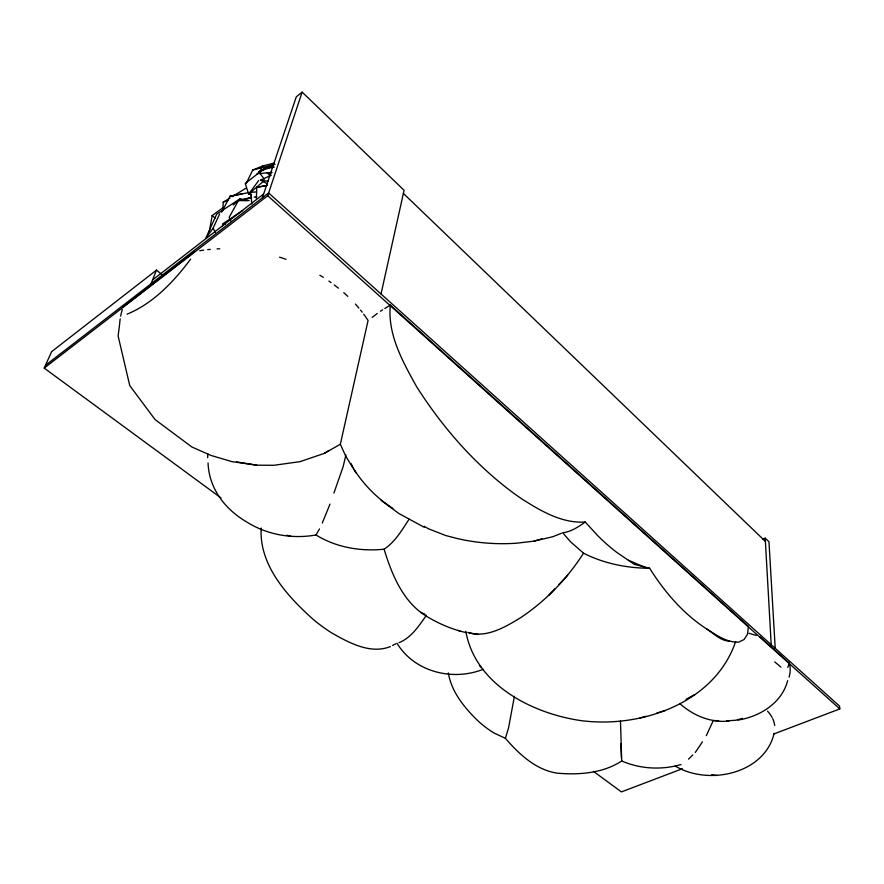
<?xml version="1.0" encoding="UTF-8"?>
<svg xmlns="http://www.w3.org/2000/svg" width="884" height="884" viewBox="0 0 884 884"><rect width="100%" height="100%" fill="white"/><g stroke="black" fill="none" stroke-linecap="round" stroke-linejoin="round"><path stroke-width="1.33" d="M384.816 308.516L390.341 305.102C387.402 334.572 402.806 361.722 416.563 386.606C431.757 410.53 449.127 433.049 468.719 453.536A246.525 113.174 58.3 0 0 521.648 498.819C540.71 510.864 561.87 523.571 585.241 522.024L597.816 535.737A146.39 65.648 61.6 0 0 617.076 552.611L634.392 564.39L649.618 568.257C664.503 591.805 682.989 613.595 706.537 628.867C713.708 633.364 720.471 640.878 729.444 641.143M222.945 210.414L223.188 202.16L229.917 198.038M256.36 198.469L256.824 187.32L267.056 185.419M261.178 528.046C258.99 565.34 287.322 596.214 313.411 619.574A152.733 92.444 59.5 0 0 331.599 632.845C348.826 642.69 370.418 654.536 390.385 646.58M514.411 696.316L508.565 727.819L505.394 738.317C518.985 754.03 535.671 769.798 556.964 773.135C578.876 775.124 602.954 773.29 621.728 760.98L620.469 721.001M209.364 231.299L212.171 215.541L223.177 207.563M774.141 733.322C764.505 773.997 708.316 785.931 675.31 766.074M356.119 472.984L345.81 456.299L340.34 444.221L368.076 320.505A135.396 96.566 18 0 0 363.733 314.229M381.015 293.996L404.076 190.292L302.14 92.102L296.262 96.864L262.349 197.839M345.887 455.061L343.125 466.708L333.92 493.062M222.436 226.249L223.155 223.597L242.647 210.547M735.632 641.596C714.559 703.565 639.994 728.847 579.827 720.449C531.129 713.023 475.216 684.26 465.835 631.331M787.799 667.464L789.235 663.044L759.721 636.568M221.044 497.957L44.2 368.109L267.719 195.74L302.14 92.102M322.273 523.019L330.008 504.101M787.655 680.658C781.843 703.156 759.688 716.714 737.842 720.106M151.042 283.797L156.49 270.117L161.772 274.427M44.2 368.109L51.604 351.688L156.49 270.117M243.973 199.574L240.05 198.756L216.69 214.138L205.696 238.348L213.132 228.171L219.597 214.005M706.316 735.632L713.278 720.548L718.593 720.681M246.128 183.563L252.758 170.015L262.581 166.004L274.338 163.043M259.167 172.877L262.581 166.004M221.674 212.16L230.094 196.171L249.012 192.524M319.489 528.941L315.997 534.975C292.007 539.262 266.802 534.776 246.15 521.637C224.834 509.04 208.989 488.333 208.049 462.929M251.597 197.773L238.437 200.58L229.166 217.32L230.89 221.044M409.093 519.173C401.999 530.002 395.148 541.958 384.087 549.196C360.705 551.638 336.152 547.45 315.997 534.975M702.437 741.831L695.266 752.472M426.419 615.308C418.994 625.706 411.38 637.784 399.049 642.635M467.758 632.358C486.189 638.524 505.283 627.054 520.753 617.607C545.881 600.8 567.274 578.655 583.539 553.185C603.894 563.561 626.855 568.147 649.618 568.257M190.612 259.145C173.883 281.565 153.374 303.322 127.119 314.163M251.321 194.767L248.669 194.093L258.714 180.513M548.621 595.451L554.975 588.722M558.611 584.876L567.683 575.263M688.548 759.157L692.78 754.903M233.232 205.011L240.05 198.756M248.669 194.093L245.222 183.463L264.681 168.325L272.46 167.573M251.852 203.983L250.658 192.369L264.062 180.789M152.589 279.908L263.642 193.972M45.449 365.346L268.637 192.988L839.535 706.095L839.8 708.913L773.5 734.107M123.108 306.903L194.657 251.708M372.153 317.389L377.247 313.488M256.78 174.126L264.681 168.325M585.241 522.024C578.423 526.842 571.186 531.792 562.688 532.776L570.644 541.881L583.539 553.185M340.34 444.221L324.428 453.326L300.063 461.647L273.952 465.282L256.747 465.183L231.906 461.614L210.801 455.382L191.894 447.006L155.098 419.613L129.76 385.623L118.124 335.997L119.594 324.329A135.396 96.566 18 0 1 120.202 318.881M324.428 453.326L329.069 450.398M380.396 311.245L382.606 309.875M232.16 196.668L245.608 188.436M694.78 694.559L686.061 699.244M392.584 645.453L395.877 643.773M264.327 179.176L258.813 171.827L272.305 165.054M267.344 183.828L260.636 180.148L271.355 175.154M762.748 539.295L765.212 538.146L768.969 541.77L775.213 648.281M561.451 533.273L552.809 536.721L534.091 541.107L516.941 543.174A142.534 99.969 1.1 0 1 456.674 538.389L445.525 535.472L428.497 528.787L424.088 526.245M258.813 171.827L271.532 166.888L274.272 167.109M682.349 768.749L621.408 791.898L593.44 771.367M223.188 202.16L227.939 200.502M242.238 199.894L251.222 197.198M639.828 718.084L645.928 716.283M656.823 713.012L665.199 710.526M534.091 541.107L541.892 538.842M483.205 669.298C452.652 681.409 414.552 672.116 396.971 643.209M742.427 718.372L735.886 720.217L726.582 720.891M681.045 764.538C661.696 770.163 640.226 769.058 621.728 760.98M252.758 170.015L275.057 164.391M254.227 197.209L256.868 196.646M230.094 196.171L242.315 193.883M256.824 187.32L266.946 185.496M258.592 173.662L272.117 172.347M250.658 192.369L256.15 191.927M728.935 721.079C710.824 722.935 693.133 715.554 679.807 703.565M238.437 200.58L247.608 200.69M270.858 173.463L267.233 172.933L269.952 175.629M256.747 465.183L236.592 461.89M260.636 180.148L268.15 181.286M711.697 774.76L716.747 775.533M469.017 632.955L478.509 634.524M246.581 200.115L249.2 200.657M384.087 549.196C392.198 575.749 403.988 604.413 429.812 618.214C441.193 624.789 453.426 629.695 466.255 632.646M458.122 630.425L459.835 630.9M287.013 535.218L290.891 536.323M749.002 633.253L756.151 635.463M505.394 738.317L494.311 733.145A102.224 57.504 65.1 0 1 478.785 721.653C464.962 708.427 451.536 692.305 448.321 672.934M628.413 560.213L645.375 567.484M420.696 612.391L425.094 614.269M223.155 223.597L225.276 224.514M424.254 527.306L398.883 513.505L381.159 500.344M706.537 628.867C716.338 634.999 726.549 642.613 738.704 642.138L744.052 639.541L747.466 634.259L748.461 626.458L390.341 305.102M392.872 508.444C376.971 498.178 363.545 484.565 353.489 468.542M774.793 661.906L780.881 667.066M212.171 215.541L215.099 218.072M267.719 195.74L839.8 708.913M403.38 193.43L765.4 541.417M479.515 665.63L481.073 667.177M213.132 228.171L215.453 232.591M351.058 463.614L352.882 467.304M765.212 538.146L771.213 644.69M620.844 743.831L621.408 757.842M207.685 457.724A82.897 55.526 14.1 0 1 207.862 453.846M120.666 316.174A135.396 96.566 18 0 1 122.279 309.499M199.773 250.747A135.396 96.566 18 0 1 203.685 250.15M207.652 249.653A135.396 96.566 18 0 1 210.315 249.376M217.055 248.89A135.396 96.566 18 0 1 219.751 248.769M279.554 257.167A135.396 96.566 18 0 1 285.996 259.31M319.853 275.244A135.396 96.566 18 0 1 323.301 277.377M328.903 281.09A135.396 96.566 18 0 1 331.08 282.626M334.285 284.968A135.396 96.566 18 0 1 338.406 288.173M343.743 292.659A135.396 96.566 18 0 1 347.821 296.372M355.368 304.063A135.396 96.566 18 0 1 358.871 308.063M360.539 310.107A135.396 96.566 18 0 1 362.164 312.163M767.5 711.134A63.029 35.813 0.6 0 1 772.163 717.598M772.715 718.703A63.029 35.813 0.6 0 1 774.704 725.532M789.235 663.044A66.311 39.526 -0.1 0 1 789.058 677.122"/></g></svg>
